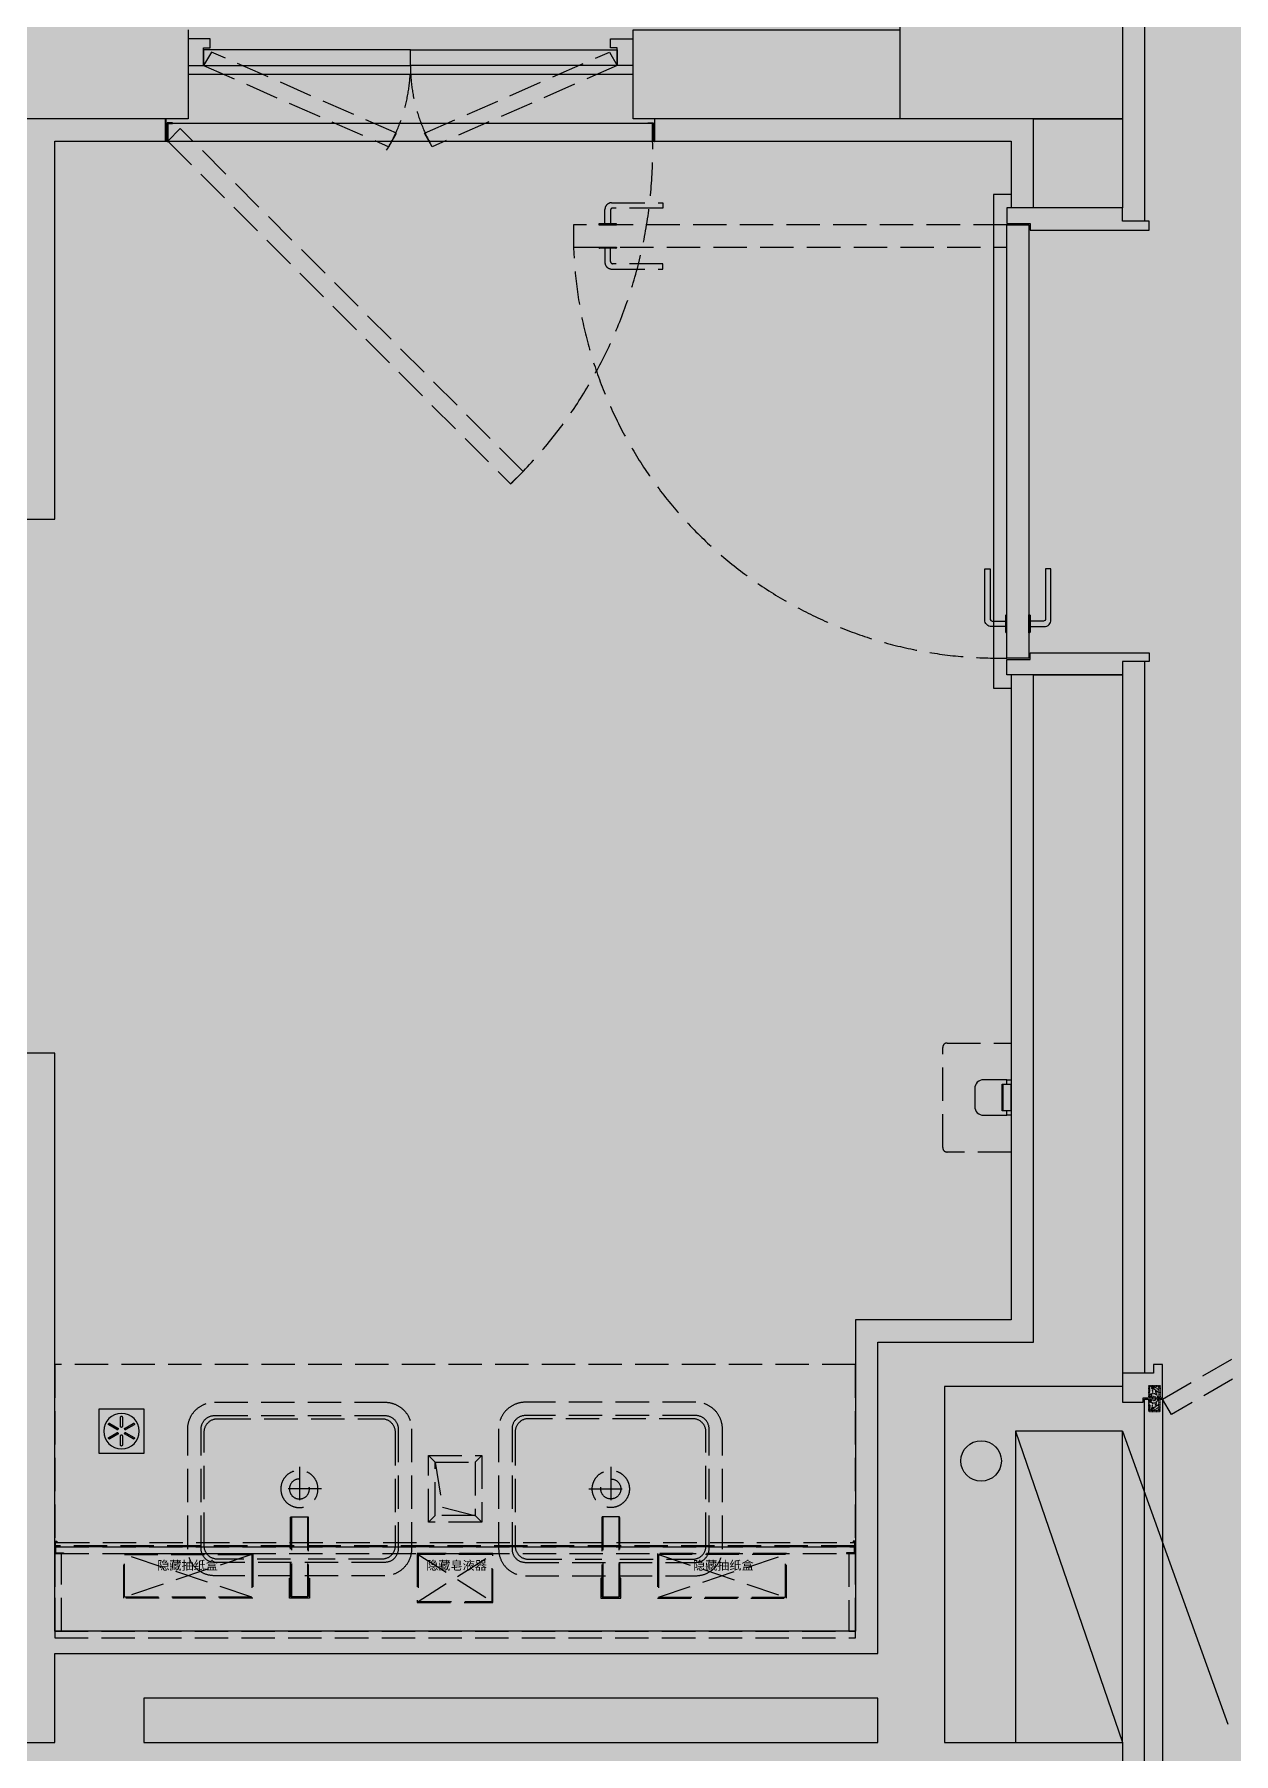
# Model space of a CAD drawing. Extents: x -284868 to 304789, y -137694 to 137894.
# Drawn here: x -54902 to -52207, y -92613 to -88748 of the extents above; entities that cross this region are included whole.
import ezdxf

# ---------------------------------------------------------------- set-up
doc = ezdxf.new("R2010")
doc.units = 0
doc.set_wipeout_variables(frame=1)
doc.linetypes.add('DASH', pattern=[0.35, 0.25, -0.1])
doc.layers.get('0').update_dxf_attribs({"linetype": 'CONTINUOUS'})
for name, color, linetype in [('0-墙', 4, 'CONTINUOUS'), ('0-建筑柱体', 251, 'CONTINUOUS'), ('0-消防栓(给排水)', 9, 'CONTINUOUS'), ('0-非设计区域', 251, 'CONTINUOUS'), ('1P-WFF-墙面完成面', 200, 'CONTINUOUS'), ('3T-SIS-卫生间悬浮洁具五金', 1, 'CONTINUOUS'), ('F-地漏', 8, 'CONTINUOUS'), ('P-完成面', 42, 'CONTINUOUS'), ('P-平面家具', 3, 'CONTINUOUS'), ('P-门套', 3, 'CONTINUOUS'), ('P-门扇', 6, 'CONTINUOUS')]:
    doc.layers.add(name, color=color, linetype=linetype)
doc.styles.add('微软雅黑', font='')
doc.styles.get('微软雅黑').set_extended_font_data('Microsoft YaHei')

# ---------------------------------------------------------------- blocks, each defined once
blk = doc.blocks.new('sgASGHHHH')
blk.add_hatch(color=256).paths.add_polyline_path([(-94145.8, -904074), (-94645.8, -904374), (-94645.8, -907274), (-94145.8, -907274)])
at = {"color": 4}
for p, q in [((-94145.8, -904074), (-94145.8, -907274)), ((-94645.8, -904374), (-94645.8, -907274)), ((-94145.8, -907274), (-94645.8, -907274))]:
    blk.add_line(p, q, dxfattribs=at)
blk = doc.blocks.new('A$C5B4E3DF6')
for p, q in [((0, 240), (-658.7, 476.9)), ((-700, 0), (-700, 240)), ((0, 0), (-700, 240)), ((-700, 240), (0, 240)), ((0, 240), (0, 0)), ((0, 0), (-700, 0))]:
    blk.add_line(p, q)
for points in [[(-700, 240), (-541.4, 498.1), (-398.1, 240)], [(-398.1, 240), (-239.5, 498.1), (-96.1, 240)], [(-700, 0), (-700, 240), (0, 0)]]:
    blk.add_solid(points)
blk = doc.blocks.new('A$C3F6147FC')
blk.add_circle((14582.4, 7532.9), 45.5)
at = {"xscale": -1, "rotation": 270}
blk.add_blockref('A$C5B4E3DF6', (14660, 7600), dxfattribs=at)
blk = doc.blocks.new('A$C67A6433D')
at = {"linetype": 'DASH', "ltscale": 0.03}
blk.add_wipeout([(30.7, 0), (-28.1, 0), (-28.1, 25.8), (30.7, 25.8)], dxfattribs=at)
for p, q in [((-25.8, 19.5), (-22.7, 19)), ((-25.4, 13.4), (-18.7, 4.2)), ((-20.9, 18.6), (-9.1, 16.4)), ((-20.3, 1.6), (-20.3, 0)), ((-18.9, 12.6), (-11.9, 2.9)), ((-17.9, 11.2), (-6.8, 9.1)), ((-16, 8.5), (-6.1, 8.5)), ((-16, 2.9), (-0.3, 2.9)), ((-13, 24.2), (-13, 25.8)), ((-12.3, 23.4), (-12.3, 24.7)), ((-12.3, 24.7), (0, 24.7)), ((-8.8, 11.8), (-8.7, 20.7)), ((-8.7, 16.4), (-8.7, 20.7)), ((-1.5, 4), (-7.9, 10.2)), ((-1.9, 19.2), (-3.5, 14.1)), ((0.4, 9.4), (-2.8, 11.9)), ((2.6, 9.4), (5.8, 11.9)), ((30.4, 25.8), (3, 25.8)), ((14.9, 24.7), (3, 24.7)), ((18.6, 2.9), (3.3, 2.9)), ((4.5, 4), (10.9, 10.2)), ((4.9, 19.2), (6.5, 14.1)), ((18.6, 8.5), (9.1, 8.5)), ((11.8, 11.8), (11.7, 20.7)), ((23.5, 18.6), (11.7, 16.4)), ((20.5, 11.2), (12.3, 9.7)), ((21.5, 12.6), (14.5, 2.9)), ((14.9, 23.4), (14.9, 24.7)), ((15.6, 24.2), (15.6, 25.8)), ((28, 13.4), (21.4, 4.2)), ((22.9, 1.6), (22.9, 0)), ((28.4, 19.5), (25.4, 19))]:
    blk.add_line(p, q, dxfattribs=at)
for points in [[(0, 9.7), (0, 25.8), (-27.7, 25.8), (-27.7, 0), (0, 0), (0, 2.7)], [(3, 9.7), (3, 25.8), (30.7, 25.8), (30.7, 0), (3, 0), (3, 2.7)]]:
    blk.add_lwpolyline(points, dxfattribs=at)
for points in [[(-13, 24.2), (-13, 24.2), (-25.8, 24.2, 0.414214), (-26.5, 23.4), (-26.5, 2.4, 0.414214), (-25.8, 1.6), (-20.3, 1.6)], [(-12.3, 23.4), (-25, 23.4, 0.414214), (-25.8, 22.6), (-25.8, 16.8)], [(-25.8, 14), (-25.8, 5, 0.414214), (-25, 4.2), (-18.7, 4.2)], [(14.9, 23.4), (27.6, 23.4, -0.414214), (28.4, 22.6), (28.4, 16.8)], [(15.6, 24.2), (15.6, 24.2), (28.4, 24.2, -0.414214), (29.2, 23.4), (29.2, 2.4, -0.414214), (28.4, 1.6), (22.9, 1.6)], [(28.4, 14), (28.4, 5, -0.414214), (27.6, 4.2), (21.4, 4.2)]]:
    blk.add_lwpolyline(points, format="xyb", dxfattribs=at)
for centre in [(-22.5, 15.4), (-5.1, 20.7), (1.5, 6), (8.1, 20.7), (25.1, 15.4)]:
    blk.add_circle(centre, 1.99, dxfattribs=at)
for centre, radius, start, end in [((-22.5, 15.4), 3.58, 338.8563, 221.961), ((-17.6, 13.5), 1.59, 158.8563, 216.0245), ((-16, 6.5), 3.58, 211.8213, 270), ((-6.8, 11.8), 1.99, 178.2525, 238.2672), ((-5.1, 20.7), 3.58, 334.8452, 179.1262), ((-1.6, 13.5), 1.99, 160.8929, 232.1139), ((1.5, 6), 3.58, 213.0316, 326.9684), ((1.5, 6), 3.58, 72.8656, 107.1344), ((8.1, 20.7), 3.58, 0.8738, 205.1548), ((4.6, 13.5), 1.99, 307.8861, 19.1071), ((9.8, 11.8), 1.99, 301.7328, 1.7475), ((12, 11.2), 1.59, 222.3386, 280.5758), ((18.6, 6.5), 3.58, 270, 328.1787), ((25.1, 15.4), 3.58, 318.039, 201.1437), ((20.2, 13.5), 1.59, 323.9755, 21.1437)]:
    blk.add_arc(centre, radius, start, end, dxfattribs=at)
blk = doc.blocks.new('A$C7A897201')
at = {"layer": 'P-门套'}
for points in [[(0, -60), (35, -60), (35, -20), (50, -20), (50, 0), (0, 0), (0, -60)], [(1000, -60), (965, -60), (965, -20), (950, -20), (950, 0), (1000, 0), (1000, -60)]]:
    blk.add_lwpolyline(points, dxfattribs=at)
at = {"layer": 'P-门扇'}
for points in [[(35, -60), (500, -60), (500, -25), (35, -25)], [(965, -60), (500, -60), (500, -25), (965, -25)]]:
    blk.add_lwpolyline(points, close=True, dxfattribs=at)
at = {"layer": 'P-门扇', "color": 251, "linetype": 'DASH', "ltscale": 300}
for points in [[(35, -60), (451.1, -242.5), (468.6, -212.2), (52.5, -29.7)], [(965, -60), (548.9, -242.5), (531.4, -212.2), (947.5, -29.7)]]:
    blk.add_lwpolyline(points, close=True, dxfattribs=at)
for centre, start, end in [((135, -60), 328.598, 0), ((865, -60), 180, 211.402)]:
    blk.add_arc(centre, 365, start, end, dxfattribs=at)
blk = doc.blocks.new('执手1')
at = {"layer": 'P-门扇', "color": 251}
blk.add_lwpolyline([(49.5, 123.8), (37.5, 123.8), (37.5, 11.2, -0.414214), (32.5, 6.2), (2.5, 6.2), (2.5, -6.2), (34.5, -6.2, 0.414214), (49.5, 8.8), (49.5, 123.8)], format="xyb", dxfattribs=at)
blk.add_lwpolyline([(0, 20), (1, 20, -0.414214), (2.5, 18.5), (2.5, -18.5, -0.414214), (1, -20), (0, -20)], format="xyb", close=True, dxfattribs=at)
blk = doc.blocks.new('A$Cd1c035f1')
at = {"layer": 'P-门扇', "color": 251, "linetype": 'DASH', "ltscale": 300}
for points in [[(-773.2, 49.5), (-773.2, 37.5), (-885.8, 37.5, 0.414214), (-890.8, 32.5), (-890.8, 2.5), (-903.2, 2.5), (-903.2, 34.5, -0.414214), (-888.2, 49.5), (-773.2, 49.5)], [(-773.2, -99.5), (-773.2, -87.5), (-885.8, -87.5, -0.414214), (-890.8, -82.5), (-890.8, -52.5), (-903.2, -52.5), (-903.2, -84.5, 0.414214), (-888.2, -99.5), (-773.2, -99.5)]]:
    blk.add_lwpolyline(points, format="xyb", dxfattribs=at)
blk.add_lwpolyline([(0, 0), (-974, 0), (-974, -50), (0, -50)], close=True, dxfattribs=at)
for points in [[(-877, 0), (-877, 1, 0.414214), (-878.5, 2.5), (-915.5, 2.5, 0.414214), (-917, 1), (-917, 0)], [(-877, -50), (-877, -51, -0.414214), (-878.5, -52.5), (-915.5, -52.5, -0.414214), (-917, -51), (-917, -50)]]:
    blk.add_lwpolyline(points, format="xyb", close=True, dxfattribs=at)
blk.add_arc((-18.5, -18.5), 955.7, 178.8908, 271.1092, dxfattribs=at)
blk = doc.blocks.new('手纸箱')
at = {"layer": 'P-平面家具', "color": 251, "linetype": 'DASH', "ltscale": 300}
for p, q in [((143, -98), (-143, -2)), ((143, -2), (-143, -98))]:
    blk.add_line(p, q, dxfattribs=at)
for points in [[(-145, -100), (-145, 0), (145, 0), (145, -100)], [(-143, -98), (-143, -2), (143, -2), (143, -98)]]:
    blk.add_lwpolyline(points, close=True, dxfattribs=at)
blk = doc.blocks.new('皂液器')
at = {"layer": 'P-平面家具', "color": 251, "linetype": 'DASH', "ltscale": 300}
for p, q in [((83, -108), (-83, -2)), ((83, -2), (-83, -108))]:
    blk.add_line(p, q, dxfattribs=at)
for points in [[(-85, -110), (-85, 0), (85, 0), (85, -110)], [(-83, -108), (-83, -2), (83, -2), (83, -108)]]:
    blk.add_lwpolyline(points, close=True, dxfattribs=at)
blk = doc.blocks.new('A$C09EA499F')
at = {"layer": 'P-平面家具', "color": 251, "linetype": 'DASH', "ltscale": 300}
blk.add_line((13.5, -15), (13.5, -15), dxfattribs=at)
for points in [[(20, 175), (0, 175), (0, 203), (5, 203), (5, 200), (3.8, 200), (3.8, 201.8), (1.2, 201.8), (1.2, 176.2), (20, 176.2), (20, 175)], [(3, 200), (1797, 200), (1798, 199), (1798, 192), (2, 192), (2, 199), (3, 200)], [(1780, 175), (1800, 175), (1800, 203), (1795, 203), (1795, 200), (1796.2, 200), (1796.2, 201.8), (1798.8, 201.8), (1798.8, 176.2), (1780, 176.2), (1780, 175)]]:
    blk.add_lwpolyline(points, dxfattribs=at)
for points in [[(0, 0), (15, 0), (15, 175), (0, 175)], [(2, 190), (1798, 190), (1798, 192), (2, 192)], [(2, 190), (2, 175), (1798, 175), (1798, 190)], [(1785, 0), (1800, 0), (1800, 175), (1785, 175)], [(1800, -15), (1800, 0), (0, 0), (0, -15)]]:
    blk.add_lwpolyline(points, close=True, dxfattribs=at)
blk.add_blockref('手纸箱', (300, 174.8), dxfattribs=at)
at = {"layer": 'P-平面家具', "color": 251, "linetype": 'DASH', "ltscale": 300, "extrusion": (0, 0, -1), "zscale": -1}
blk.add_blockref('皂液器', (-900, 175), dxfattribs=at)
at = {"layer": 'P-平面家具', "color": 251, "linetype": 'DASH', "ltscale": 300, "xscale": -1}
blk.add_blockref('手纸箱', (1500, 174.8), dxfattribs=at)
at = {"layer": 'P-平面家具', "color": 251, "linetype": 'DASH', "ltscale": 300, "style": '微软雅黑'}
for s, p in [('隐藏抽纸盒', (230.5, 138.4)), ('隐藏皂液器', (835, 138.4)), ('隐藏抽纸盒', (1434.7, 138.4))]:
    blk.add_text(s, height=20, dxfattribs=at).set_placement(p)
blk = doc.blocks.new('A$C3B184003')
blk.add_lwpolyline([(0, -100), (100, -100), (100, 0), (0, 0)], close=True)
at = {"color": 8}
for points in [[(42.7, -45.8), (42.7, -45.8, 0.414214), (41.9, -43), (23.7, -32.5, 0.414214), (21, -33.3), (21, -33.3, 0.414214), (21.7, -36), (39.9, -46.5, 0.414214)], [(50, -41.5), (50, -41.5, 0.414214), (52, -39.5), (52, -18.5, 0.414214), (50, -16.5), (50, -16.5, 0.414214), (48, -18.5), (48, -39.5, 0.414214)], [(57.3, -45.8), (57.3, -45.8, 0.414214), (60.1, -46.5), (78.3, -36, 0.414214), (79, -33.3), (79, -33.3, 0.414214), (76.3, -32.5), (58.1, -43, 0.414214)], [(42.7, -54.2), (42.7, -54.2, 0.414214), (39.9, -53.5), (21.7, -64, 0.414214), (21, -66.7), (21, -66.7, 0.414214), (23.7, -67.5), (41.9, -57, 0.414214)], [(50, -58.5), (50, -58.5, 0.414214), (48, -60.5), (48, -81.5, 0.414214), (50, -83.5), (50, -83.5, 0.414214), (52, -81.5), (52, -60.5, 0.414214)], [(57.3, -54.2), (57.3, -54.2, 0.414214), (58.1, -57), (76.3, -67.5, 0.414214), (79, -66.7), (79, -66.7, 0.414214), (78.3, -64), (60.1, -53.5, 0.414214)]]:
    blk.add_lwpolyline(points, format="xyb", close=True, dxfattribs=at)
blk.add_circle((50, -50), 40, dxfattribs=at)
blk = doc.blocks.new('A$C321B403F')
at = {"layer": 'P-平面家具', "linetype": 'DASH', "ltscale": 300}
for p, q in [((-18, -245.5), (-18, -65.5)), ((18, -245.5), (18, -65.5))]:
    blk.add_line(p, q, dxfattribs=at)
at = {"layer": 'P-平面家具', "color": 251, "linetype": 'DASH', "ltscale": 300}
for p, q in [((0, -357.6), (0, -258.4)), ((49.6, -308), (-49.6, -308))]:
    blk.add_line(p, q, dxfattribs=at)
at = {"layer": 'P-平面家具', "linetype": 'DASH', "ltscale": 300}
blk.add_lwpolyline([(20, -107.5), (22.5, -107.5), (22.5, -62.5), (-22.5, -62.5), (-22.5, -107.5), (-20, -107.5)], dxfattribs=at)
for points in [[(-18, -245.5), (18, -245.5, 0.414214), (20, -243.5), (20, -67.5, 0.414214), (18, -65.5), (-18, -65.5, 0.414214), (-20, -67.5), (-20, -243.5, 0.414214)], [(-190.9, -473), (192.1, -473, 0.414214), (222.1, -443), (222.1, -173, 0.414214), (192.1, -143), (-190.9, -143, 0.414214), (-220.9, -173), (-220.9, -443, 0.414214)]]:
    blk.add_lwpolyline(points, format="xyb", close=True, dxfattribs=at)
at = {"layer": 'P-平面家具', "color": 251, "linetype": 'DASH', "ltscale": 300}
blk.add_lwpolyline([(-190.9, -503), (192.1, -503, 0.414214), (252.1, -443), (252.1, -173, 0.414214), (192.1, -113), (-190.9, -113, 0.414214), (-250.9, -173), (-250.9, -443, 0.414214)], format="xyb", close=True, dxfattribs=at)
at = {"layer": 'P-平面家具', "linetype": 'DASH', "ltscale": 300}
blk.add_lwpolyline([(-20, -150), (-183.9, -150, 0.414214), (-213.9, -180), (-213.9, -436, 0.414214), (-183.9, -466), (185.1, -466, 0.414214), (215.1, -436), (215.1, -180, 0.414214), (185.1, -150), (20, -150)], format="xyb", dxfattribs=at)
at = {"layer": 'P-平面家具', "color": 251, "linetype": 'DASH', "ltscale": 300}
for radius in [41.8, 22.5]:
    blk.add_circle((0, -308), radius, dxfattribs=at)
blk = doc.blocks.new('A$C6B6E40B6')
at = {"color": 251, "linetype": 'DASH', "ltscale": 300}
blk.add_wipeout([(-60, 150), (60, 150), (60, 0), (-60, 0)], dxfattribs=at).dxf.layer = 'P-平面家具'
at = {"layer": 'P-平面家具', "color": 251, "linetype": 'DASH', "ltscale": 300}
for p, q in [((-45, 135), (-60, 150)), ((45, 135), (60, 150)), ((-45, 15), (-60, 0)), ((45, 15), (60, 0))]:
    blk.add_line(p, q, dxfattribs=at)
for points in [[(-60, 0), (60, 0), (60, 150), (-60, 150)], [(-45, 15), (45, 15), (45, 135), (-45, 135)]]:
    blk.add_lwpolyline(points, close=True, dxfattribs=at)
blk.add_lwpolyline([(-45, 15), (-28.4, 115.9), (45, 135)], dxfattribs=at)
blk = doc.blocks.new('A$C5BF30230')
at = {"color": 251, "linetype": 'DASH', "ltscale": 300}
blk.add_lwpolyline([(144, -122.5), (0, -122.5), (0, 122.5), (144, 122.5, -0.414214), (154, 112.5), (154, -112.5, -0.414214)], format="xyb", close=True, dxfattribs=at)
blk = doc.blocks.new('香薰机')
blk.add_lwpolyline([(10, 40), (0, 40), (0, -40), (10, -40)])
blk.add_lwpolyline([(10, 30), (10, 40), (62, 40, -0.414214), (82, 20), (82, -20, -0.414214), (62, -40), (10, -40), (10, -30), (20, -30), (20, 30), (10, 30)], format="xyb")
blk.add_lwpolyline([(19, 29), (19, -29), (0, -29), (0, 29)], close=True)

msp = doc.modelspace()

# ---------------------------------------------------------------- linework, layer by layer
at = {"layer": '0-墙'}
for points in [[(-54556.6, -88738.5), (-54556.6, -88938.5), (-58656.6, -88938.5), (-58656.6, -92588.5), (-54856.6, -92588.5), (-54856.6, -92388.5), (-53006.6, -92388.5), (-53006.6, -91688.5), (-52656.6, -91688.5), (-52656.6, -90188.5), (-52456.6, -90188.5), (-52456.6, -91788.5), (-52856.6, -91788.5)], [(-52856.6, -91788.5), (-52856.6, -92588.5), (-52456.6, -92588.5), (-52456.6, -92788.5), (-55156.6, -92788.5), (-55156.6, -93238.5), (-54606.6, -93238.5), (-54606.6, -95488.5), (-54806.6, -95488.5), (-54806.6, -93438.5), (-55156.6, -93438.5), (-55156.6, -95488.5), (-55356.6, -95488.5), (-55356.6, -92788.5), (-58056.6, -92788.5), (-58056.6, -95488.5), (-58256.6, -95488.5), (-58256.6, -92788.5), (-60956.6, -92788.5), (-60956.6, -92588.5), (-59656.6, -92588.5), (-59656.6, -89788.5), (-63456.6, -89788.5)], [(-53006.6, -92488.5), (-54656.6, -92488.5), (-54656.6, -92588.5), (-53006.6, -92588.5), (-53006.6, -92488.5)]]:
    msp.add_lwpolyline(points, dxfattribs=at)
for points in [[(-52956.6, -88738.5), (-52956.6, -88938.5), (-53556.6, -88938.5), (-53556.6, -88738.5)], [(-52656.6, -88938.5), (-52456.6, -88938.5), (-52456.6, -89138.5), (-52656.6, -89138.5)]]:
    msp.add_lwpolyline(points, close=True, dxfattribs=at)
at = {"layer": '1P-WFF-墙面完成面'}
msp.add_lwpolyline([(-52656.6, -89138.5), (-52716.6, -89138.5)], dxfattribs=at)
at = {"layer": 'P-完成面'}
for points in [[(-52406.6, -85013.5), (-52406.6, -89168.5)], [(-54591.6, -88947.5), (-54603.6, -88947.5), (-54603.6, -88989.5), (-54602.6, -88989.5), (-54602.6, -88948.5), (-54591.6, -88948.5), (-54591.6, -88947.5)], [(-53523.6, -88947.5), (-53511.6, -88947.5), (-53511.6, -88989.5), (-53512.6, -88989.5), (-53512.6, -88948.5), (-53523.6, -88948.5), (-53523.6, -88947.5)], [(-52656.6, -90188.5), (-52706.6, -90188.5), (-52706.6, -91638.5), (-53056.6, -91638.5), (-53056.6, -92338.5), (-54856.6, -92338.5), (-54856.6, -91038.5), (-55006.6, -91038.5), (-55006.6, -92538.5), (-58606.6, -92538.5), (-58606.6, -88988.5), (-55006.6, -88988.5), (-55006.6, -89838.5), (-54856.6, -89838.5), (-54856.6, -88988.5), (-52706.6, -88988.5), (-52706.6, -89138.5)], [(-52456.6, -89138.5), (-52716.6, -89138.5), (-52716.6, -89173.5), (-52663.6, -89173.5), (-52663.6, -89188.5), (-52396.6, -89188.5), (-52396.6, -89168.5), (-52456.6, -89168.5), (-52456.6, -89138.5)], [(-52456.6, -90188.5), (-52716.6, -90188.5), (-52716.6, -90153.5), (-52663.6, -90153.5), (-52663.6, -90138.5), (-52396.6, -90138.5), (-52396.6, -90158.5), (-52456.6, -90158.5), (-52456.6, -90188.5)], [(-52406.6, -90158.5), (-52406.6, -91758.5)], [(-52456.6, -91823.5), (-52409.6, -91823.5), (-52409.6, -91813.5), (-52366.6, -91813.5), (-52366.6, -91738.5), (-52386.6, -91738.5), (-52386.6, -91758.5), (-52456.6, -91758.5), (-52456.6, -91823.5)]]:
    msp.add_lwpolyline(points, dxfattribs=at)
for points in [[(-54607.6, -88938.5), (-54606.6, -88938.5), (-54606.6, -88989.5), (-54607.6, -88989.5)], [(-54602.6, -88948.5), (-54602.6, -88988.5), (-53512.6, -88988.5), (-53512.6, -88948.5)], [(-53507.6, -88938.5), (-53508.6, -88938.5), (-53508.6, -88989.5), (-53507.6, -88989.5)], [(-52406.6, -91816.5), (-52366.6, -91816.5), (-52366.6, -92710.5), (-52406.6, -92710.5)]]:
    msp.add_lwpolyline(points, close=True, dxfattribs=at)
at = {"layer": 'P-平面家具', "linetype": 'DASH', "ltscale": 300}
msp.add_lwpolyline([(-54856.6, -92338.5), (-53056.6, -92338.5), (-53056.6, -91738.5), (-54856.6, -91738.5)], close=True, dxfattribs=at)
at = {"layer": 'P-门扇'}
msp.add_line((-53557, -88838.5), (-54557, -88838.5), dxfattribs=at)
at = {"layer": 'P-门扇', "color": 251, "linetype": 'DASH', "ltscale": 300}
msp.add_lwpolyline([(-54574.3, -88960.1), (-54602.5, -88988.4), (-53831.8, -89759.2), (-53803.6, -89730.9)], close=True, dxfattribs=at)
at = {"layer": 'P-门扇'}
msp.add_lwpolyline([(-52706.6, -89108.5), (-52746.6, -89108.5), (-52746.6, -90218.5), (-52706.6, -90218.5)], dxfattribs=at)
msp.add_lwpolyline([(-52716.6, -89176.5), (-52666.6, -89176.5), (-52666.6, -90150.5), (-52716.6, -90150.5)], close=True, dxfattribs=at)
at = {"layer": 'P-门扇', "color": 251, "linetype": 'DASH', "ltscale": 300}
msp.add_arc((-54554.2, -89008.5), 1041.8, 313.8971, 1.1013, dxfattribs=at)

# ---------------------------------------------------------------- block references
at = {"layer": '0-建筑柱体'}
msp.add_blockref('sgASGHHHH', (41689.2, 818335.5), dxfattribs=at)
at = {"layer": '0-消防栓(给排水)', "color": 0}
msp.add_blockref('A$C3F6147FC', (-67356.6, -99488.5), dxfattribs=at)
at = {"layer": '3T-SIS-卫生间悬浮洁具五金', "xscale": -1, "rotation": 180}
msp.add_blockref('A$C321B403F', (-54306.6, -92326.5), dxfattribs=at)
at = {"layer": '3T-SIS-卫生间悬浮洁具五金', "rotation": 180}
msp.add_blockref('A$C321B403F', (-53606.6, -92326.5), dxfattribs=at)
at = {"layer": 'F-地漏', "linetype": 'ByBlock', "xscale": -1, "rotation": 180}
msp.add_blockref('A$C3B184003', (-54756.6, -91938.5), dxfattribs=at)
at = {"layer": 'P-平面家具', "linetype": 'DASH', "ltscale": 300, "rotation": 180}
msp.add_blockref('A$C5BF30230', (-52706.6, -91138.5), dxfattribs=at)
at = {"layer": 'P-平面家具', "linetype": 'DASH', "ltscale": 300, "xscale": -1}
msp.add_blockref('香薰机', (-52706.6, -91138.5), dxfattribs=at)
at = {"layer": 'P-平面家具', "linetype": 'DASH', "ltscale": 300}
msp.add_blockref('A$C09EA499F', (-54856.6, -92338.5), dxfattribs=at)
at = {"layer": 'P-门扇'}
for name, p in [('A$C7A897201', (-54557, -88758.5)), ('执手1', (-52666.6, -90073.5))]:
    msp.add_blockref(name, p, dxfattribs=at)
at = {"layer": 'P-门扇', "color": 251, "linetype": 'DASH', "ltscale": 300}
msp.add_blockref('A$Cd1c035f1', (-52716.6, -89176.5), dxfattribs=at)
at = {"layer": 'P-门扇', "extrusion": (0, 0, -1), "zscale": -1}
msp.add_blockref('执手1', (52716.6, -90073.5), dxfattribs=at)

# ---------------------------------------------------------------- next in the draw order: block references
at = {"xscale": -1, "rotation": 180}
msp.add_blockref('A$C6B6E40B6', (-53956.6, -91943.5), dxfattribs=at)
at = {"layer": 'P-完成面', "extrusion": (0, 0, -1), "zscale": -1, "rotation": 270}
msp.add_blockref('A$C67A6433D', (52371.6, -91813.5), dxfattribs=at)

# ---------------------------------------------------------------- next in the draw order: hatches: boundary and pattern name
at = {"layer": '0-非设计区域', "ltscale": 3}
h = msp.add_hatch(dxfattribs=at)
h.set_pattern_fill('ANGLE', color=256, scale=100)
h.set_pattern_definition([(0, (-492507.45, 278012.8), (0, 698.5), [508, -190.5]), (90, (-492507.45, 278012.8), (-698.5, 4e-14), [508, -190.5])])
h.paths.add_polyline_path([(-66856.6, -67385.8), (-66856.6, -75488.5), (-69156.6, -75488.5), (-69156.6, -94382), (-67356.6, -94382), (-67356.6, -95588.5), (-57756.6, -95588.5), (-57756.6, -99388.5), (-61306.6, -99388.5), (-61306.6, -99688.5), (-67356.6, -99688.5), (-67356.6, -103688.5), (-58356.6, -103688.5), (-58356.6, -106368.5), (-53056.6, -106368.5), (-53056.6, -117135.8), (-52206.6, -117135.8), (-52206.6, -118589), (-41206.1, -118589), (-41206.2, -65088), (-52206.6, -65088), (-52206.6, -67385.8), (-53706.6, -67385.8), (-53706.6, -65088.5), (-66206.6, -65088.5), (-66206.6, -67385.8)])

# ---------------------------------------------------------------- next in the draw order: linework, layer by layer
at = {"layer": 'P-门扇', "color": 251, "linetype": 'DASH', "ltscale": 300}
msp.add_lwpolyline([(-52346.6, -91851.1), (-52366.6, -91816.5), (-51592.4, -91369.5), (-51572.4, -91404.1)], close=True, dxfattribs=at)
msp.add_arc((-52346.6, -91828), 882.7, 268.7017, 31.2983, dxfattribs=at)

doc.saveas('drawing.dxf')
